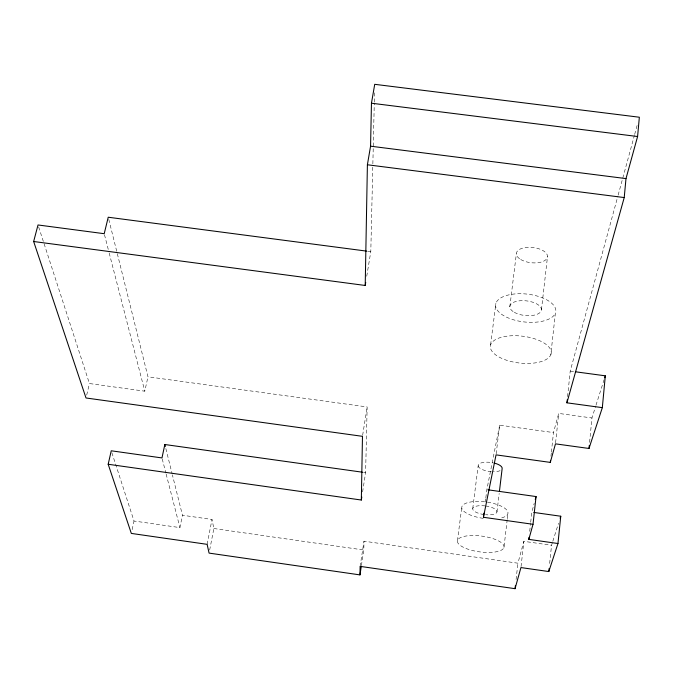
<?xml version="1.0" encoding="UTF-8"?>
<svg xmlns="http://www.w3.org/2000/svg" width="673" height="673" viewBox="0 0 673 673"><rect width="100%" height="100%" fill="white"/><g stroke="black" fill="none" stroke-linecap="round" stroke-linejoin="round"><path stroke-width="0.5" stroke-dasharray="3.37 2.52" d="M361.401 565.564L363.799 550.009L364.009 541.193L517.916 563.2L523.863 541.336L551.549 545.265L552.499 542.261M362.596 491.921L365.616 472.656L367.155 406.946L147.976 376.804L108.74 219.255M366.735 276.25L370.798 251.668L372.834 164.851M372.859 163.808L374.281 103.146M374.306 102.094L374.55 91.637M589.582 442.371L591.946 417.967L595.672 406.206M549.648 563.469L551.549 545.265M567.566 396.683L570.224 371.084L617.873 196.121M550.96 456.218L551.288 453.139M551.397 452.105L553.484 432.571L558.699 413.424L591.946 417.967M555.587 442.834L558.699 413.424M550.808 354.73A30.638 13.502 6.7 0 0 510.285 335.844A30.638 13.502 6.7 0 0 501.259 358.154A30.638 13.502 6.7 0 0 550.808 354.73L555.385 313.122A30.285 13.998 6.5 0 0 515.392 293.891A30.285 13.998 6.5 0 0 506.348 317.076A30.285 13.998 6.5 0 0 555.385 313.122M521.053 566.557L523.863 541.336M529.701 531.317L530.585 523.249M530.703 522.24L531.813 512.161L534.202 503.379M516.073 579.512L517.916 563.2M541.462 309.698L547.519 256.531M503.968 547.401A23.505 7.958 7.6 0 0 470.747 535.557A23.505 7.958 7.6 0 0 467.466 549.017A23.505 7.958 7.6 0 0 503.968 547.401L507.206 519.699M507.324 518.681L507.922 513.549M496.952 512.002L499.181 493.427M496.161 453.838L499.652 425.168L553.484 432.571M485.326 501.932L485.704 498.861M485.83 497.843L486.84 489.65L499.652 425.168M509.831 306.779L516.351 253.797M472.74 508.586L478.209 465.321A12.089 4.576 7.4 0 1 493.141 462.814M490.609 344.837L495.883 303.355M457.438 540.772L461.804 507.047M360.122 566.372L364.009 541.193M362.638 435.322L367.155 406.946M209.665 550.034L213.863 528.515L211.995 519.463L182.45 515.24L172.381 474.827M207.124 544.339L211.995 519.463M111.886 452.769L134.02 521.02L179.927 527.607L182.45 515.24M132.16 529.609L134.02 521.02M38.655 226.961L89.442 383.543L144.788 391.19L147.976 376.804M86.699 395.093L89.442 383.543M618.142 195.111L634.395 135.433M634.664 134.423L637.701 123.302M552.819 541.26L558.531 523.241M595.984 405.222L604.076 379.74M367.668 251.265L370.798 251.668M570.224 371.084L574.355 371.647M363.529 472.37L365.616 472.656M213.863 528.515L363.799 550.009M104.475 234.709L108.925 251.988M109.186 253.006L144.788 391.19M162.235 458.944L165.878 473.077M166.138 474.086L179.927 527.607M165.844 448.555L172.137 473.817M487.513 502.201A23.294 8.295 7.5 0 1 506.996 510.311A23.294 8.295 7.5 0 1 499.862 518.294M483.214 518.345A23.294 8.295 7.5 0 1 461.821 506.946A23.294 8.295 7.5 0 1 486.503 502.05M485.713 505.987A12.232 4.358 7.5 0 1 496.994 511.69A12.232 4.358 7.5 0 1 485.561 514.727M483.988 514.542A12.232 4.358 7.5 0 1 472.724 508.704A12.232 4.358 7.5 0 1 484.913 505.886M500.064 470.663A12.089 4.576 7.4 0 1 493.41 471.756M491.374 471.672A12.089 4.576 7.4 0 1 478.217 465.287M514.307 312.314A15.9 7.344 6.5 0 0 540.865 311.557A15.9 7.344 6.5 0 0 521.777 300.671A15.9 7.344 6.5 0 0 514.307 312.314M520.725 259.517A15.656 7.664 6.3 0 0 546.922 258.466A15.656 7.664 6.3 0 0 528.17 247.311A15.656 7.664 6.3 0 0 520.725 259.517"/><path stroke-width="1.01" d="M362.495 472.219L164.835 444.517L161.974 457.934L111.247 450.792L108.185 464.261L131.328 533.42L207.124 544.339L209.067 553.105L359.962 574.893L360.122 566.372L515.047 588.682L520.936 567.566L548.806 571.554L557.967 543.515L560.76 516.233L533.882 512.447M108.185 464.261L361.325 500.031L362.478 436.331L86.009 397.979L33.65 241.506L38.016 224.967L104.214 233.699L108.227 217.228L366.625 251.122M33.65 241.506L365.212 285.47L367.399 164.767L370.562 146.184L371.462 103.213L374.718 84.318L639.35 117.228L637.592 136.518L625.991 178.597L624.224 197.559L566.927 402.824L602.327 407.645L605.313 375.82L575.39 371.782M487.866 489.793L536.061 496.556L533.016 524.292L483.433 517.285L496.035 454.864L550.295 462.393L555.477 443.852L588.993 448.47L589.287 445.425M548.806 571.554L549.126 568.525M566.927 402.824L567.246 399.754M550.295 462.393L550.522 460.332M557.967 543.515L528.81 539.376L529.028 537.365M515.047 588.682L515.392 585.628M499.425 491.357L502.142 468.652A12.089 4.576 7.4 0 0 494.15 463.049M483.433 517.285L483.937 513.196M359.962 574.893L361.241 566.599M361.325 500.031L361.796 496.994M365.212 285.47L365.717 282.399M535.262 499.475L536.061 496.556M528.81 539.376L533.016 524.292M560.121 518.235L560.76 516.233M604.691 377.78L605.313 375.82M588.993 448.47L602.327 407.645M371.462 103.213L637.592 136.518M370.562 146.184L625.991 178.597M367.399 164.767L624.224 197.559M164.835 444.517L165.339 446.536"/></g></svg>
